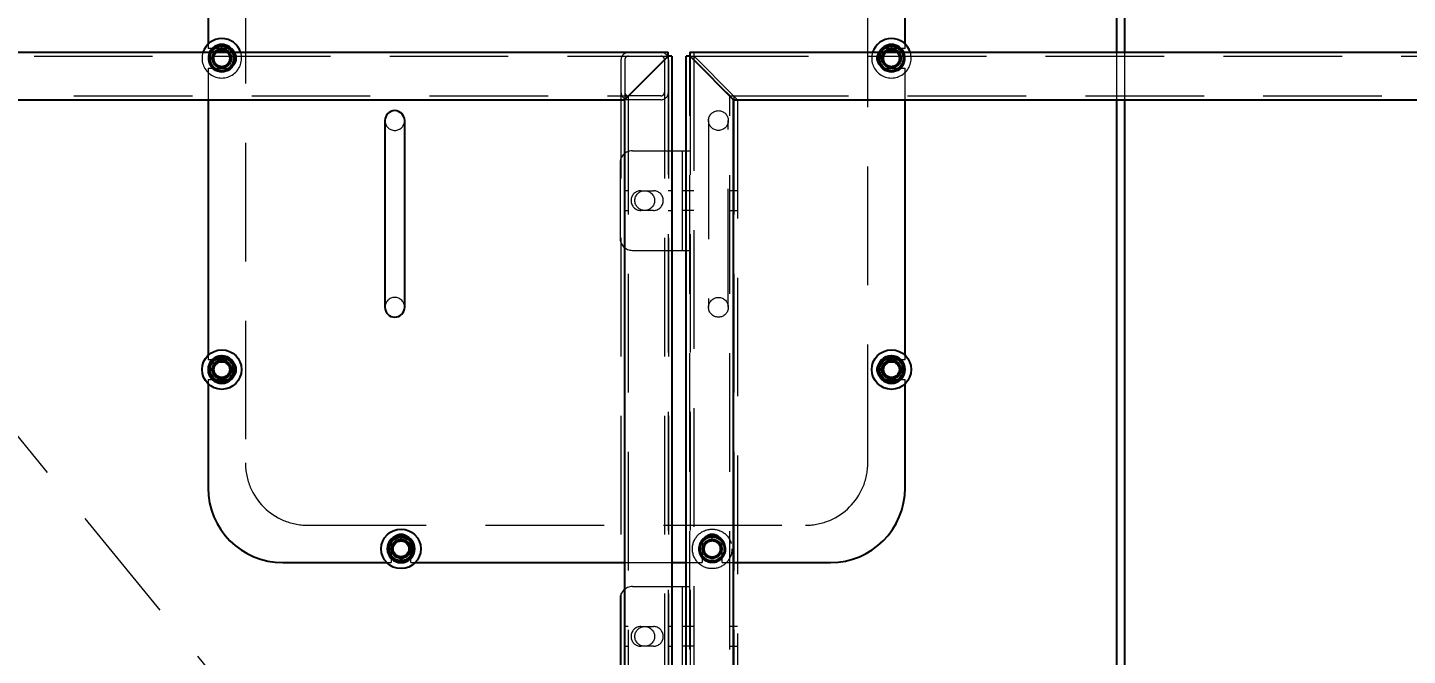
# Model space of a CAD drawing. Header units: millimetres. Extents: x 1293 to 41893, y 1011 to 26911.
# Drawn here: x 10003 to 10742, y 6763 to 7099 of the extents above; entities that cross this region are included whole.
import ezdxf

# ---------------------------------------------------------------- set-up
doc = ezdxf.new("R2010")
doc.units = ezdxf.units.MM
doc.header["$LTSCALE"] = 50
doc.linetypes.add('HIDDEN', pattern=[1.905, 1.27, -0.635])
doc.layers.add('CAPA_1', color=7, linetype='Continuous')
doc.styles.add('SLDTEXTSTYLE0', font='TXT', dxfattribs={"width": 0.75})
doc.dimstyles.new('SLDDIMSTYLE0', dxfattribs={"dimtxt": 100, "dimasz": 100, "dimexe": 0, "dimexo": 0.0625, "dimgap": 25, "dimtad": 2, "dimdec": 0, "dimlfac": 1.5, "dimrnd": 1e-09, "dimzin": 12, "dimdsep": 46, "dimtxsty": 'SLDTEXTSTYLE0', "dimsah": 1, "dimcen": 0.09, "dimadec": 0, "dimazin": 3, "dimtfac": 1, "dimtdec": 0, "dimtofl": 0, "dimtmove": 0, "dimatfit": 3, "dimfxl": 1, "dimfrac": 2, "dimtolj": 1, "dimtzin": 12, "dimarcsym": 0})

# ---------------------------------------------------------------- blocks, each defined once
blk = doc.blocks.new('_D_15')
at = {"layer": 'CAPA_1', "transparency": 16777216}
for p, q in [((6530.12, 8742.38), (6530.12, 9415.65)), ((16745.16, 6492), (16745.16, 9415.65)), ((6530.12, 9365.65), (16745.16, 9365.65))]:
    blk.add_line(p, q, dxfattribs=at)
for points in [[(6530.12, 9365.65), (6630.12, 9350.26), (6630.12, 9381.03)], [(16745.16, 9365.65), (16645.16, 9381.03), (16645.16, 9350.26)]]:
    blk.add_solid(points, dxfattribs=at)
at = {"layer": 'CAPA_1', "transparency": 16777216, "insert": (11452.92, 9494.55), "char_height": 100, "attachment_point": 1, "style": 'SLDTEXTSTYLE0'}
blk.add_mtext('15323', dxfattribs=at)

msp = doc.modelspace()

# ---------------------------------------------------------------- linework, layer by layer
at = {"color": 7, "linetype": 'Continuous', "lineweight": 25}
for p, q in [((10586.1601562, 7085.5262403), (10586.1601562, 7455.9534702)), ((10590.3934895, 7455.9534702), (10590.3934895, 7085.5262403)), ((10099.4934895, 7145.6802403), (10099.4934895, 7089.9777107)), ((10472.8268228, 7089.9777107), (10472.8268228, 7145.6802403)), ((10106.7688228, 7089.7126786), (10106.769349, 7089.6458616)), ((10106.8268228, 7089.6790403), (10106.8268228, 7089.7129069)), ((7625.0421497, 7085.5262403), (10345.849483, 7085.5262403)), ((10100.4768228, 7086.0132963), (10100.4768228, 7085.5262403)), ((10113.1768228, 7085.5262403), (10113.1768228, 7086.0132963)), ((10326.545483, 7064.1902403), (10345.849483, 7083.4942403)), ((10345.849483, 7083.4942403), (10345.849483, 7085.5262403)), ((10347.881483, 7083.4942403), (10345.849483, 7083.4942403)), ((10347.881483, 7083.4942403), (10347.881483, 6289.4929069)), ((10355.5601497, 6289.4929069), (10355.5601497, 7083.4942403)), ((10357.5921497, 7083.4942403), (10355.5601497, 7083.4942403)), ((10357.5921497, 7085.5262403), (10357.5921497, 7083.4942403)), ((10357.5921497, 7085.5262403), (13080.519483, 7085.5262403)), ((10359.6241497, 7081.4622403), (10357.5921497, 7083.4942403)), ((10359.6241497, 7081.4622403), (10380.9601497, 7060.1262403)), ((10459.1434895, 7086.0132963), (10459.1434895, 7085.5262403)), ((10471.8434895, 7085.5262403), (10471.8434895, 7086.0132963)), ((7648.4101497, 7060.1262403), (10322.481483, 7060.1262403)), ((10099.4934895, 7060.1262403), (10099.4934895, 6923.3110441)), ((10322.481483, 7060.1262403), (10326.545483, 7064.1902403)), ((10322.481483, 7060.1262403), (10322.481483, 6289.4929069)), ((10376.8961497, 7064.1902403), (10380.9601497, 7060.1262403)), ((10380.9601497, 6289.4929069), (10380.9601497, 7060.1262403)), ((10380.9601497, 7060.1262403), (13055.031483, 7060.1262403)), ((10472.8268228, 6923.3110441), (10472.8268228, 7060.1262403)), ((10586.1601562, 6718.8595736), (10586.1601562, 7060.1262403)), ((10590.3934895, 7060.1262403), (10590.3934895, 6718.8595736)), ((10194.2018228, 7049.0135736), (10194.2018228, 6949.0135736)), ((10204.7851562, 6949.0135736), (10204.7851562, 7049.0135736)), ((10099.4934895, 6908.0494365), (10099.4934895, 6852.3469069)), ((10472.8268228, 6852.3469069), (10472.8268228, 6908.0494365)), ((10139.4934895, 6812.3469069), (10195.196019, 6812.3469069)), ((10210.4576266, 6812.3469069), (10322.481483, 6812.3469069)), ((10347.881483, 6812.3469069), (10355.5601497, 6812.3469069)), ((10380.9601497, 6812.3469069), (10432.8268228, 6812.3469069))]:
    msp.add_line(p, q, dxfattribs=at)
at = {"color": 1, "linetype": 'HIDDEN', "lineweight": 18}
for p, q in [((9550.8058921, 7425.6802403), (10231.7008621, 6593.7891473)), ((10119.4934895, 7132.3469069), (10119.4934895, 6865.6802403)), ((10452.8268228, 6865.6802403), (10452.8268228, 7132.3469069)), ((10099.4934895, 7089.9777107), (10099.4934895, 7087.6385736)), ((10109.4934895, 7087.6385736), (10099.4934895, 7087.6385736)), ((10106.7729895, 7089.1835283), (10105.5348649, 7089.0605598)), ((10106.7890562, 7087.1431249), (10106.769349, 7089.6458616)), ((10106.8268228, 7086.6141069), (10106.8268228, 7089.6790403)), ((10108.0911873, 7089.065811), (10106.8268228, 7089.1837403)), ((10472.8268228, 7087.6385736), (10462.8268228, 7087.6385736)), ((10465.4396562, 7089.1835283), (10464.2015316, 7089.0605598)), ((10465.4354895, 7089.7126786), (10465.4598895, 7086.6139747)), ((10465.4934895, 7086.6141069), (10465.4934895, 7089.7129069)), ((10466.757854, 7089.065811), (10465.4934895, 7089.1837403)), ((10472.8268228, 7087.6385736), (10472.8268228, 7089.9777107)), ((7625.0421497, 7083.4942403), (10345.849483, 7083.4942403)), ((10106.7890562, 7087.1431249), (10106.7932228, 7086.6139747)), ((10320.643483, 7081.4622403), (10320.643483, 6289.4929069)), ((10322.675483, 7081.4622403), (10322.675483, 6289.4929069)), ((10344.011483, 7081.4622403), (10344.011483, 6289.4929069)), ((10345.849483, 7083.4942403), (10345.849483, 6289.4929069)), ((10346.043483, 7081.4622403), (10346.043483, 6289.4929069)), ((10357.5921497, 6289.4929069), (10357.5921497, 7083.4942403)), ((10357.5921497, 7083.4942403), (13078.399483, 7083.4942403)), ((10357.6801497, 7083.4942403), (10357.6801497, 6289.4929069)), ((10359.7121497, 7085.5262403), (10359.7121497, 6289.4929069)), ((10361.7441497, 7081.4622403), (10359.7121497, 7083.4942403)), ((10361.7441497, 7081.4622403), (10379.0161497, 7064.1902403)), ((10586.1601562, 7060.1262403), (10586.1601562, 7085.5262403)), ((10590.3934895, 7085.5262403), (10590.3934895, 7060.1262403)), ((10099.4934895, 7077.0552403), (10109.4934895, 7077.0552403)), ((10099.4934895, 7077.0552403), (10099.4934895, 7060.1262403)), ((10462.8268228, 7077.0552403), (10472.8268228, 7077.0552403)), ((10472.8268228, 7060.1262403), (10472.8268228, 7077.0552403)), ((7646.3781497, 7062.1582403), (10324.513483, 7062.1582403)), ((10324.513483, 7062.1582403), (10324.513483, 6289.4929069)), ((10341.979483, 7062.1582403), (10324.707483, 7062.1582403)), ((10341.979483, 7060.1262403), (10324.707483, 7060.1262403)), ((10378.9281497, 6289.4929069), (10378.9281497, 7062.1582403)), ((10378.9281497, 7062.1582403), (13059.183483, 7062.1582403)), ((10379.0161497, 7064.1902403), (10383.0801497, 7060.1262403)), ((10381.0481497, 7062.1582403), (10381.0481497, 6289.4929069)), ((10383.0801497, 7060.1262403), (10383.0801497, 6289.4929069)), ((10367.5351562, 7049.0135736), (10367.5351562, 6949.0135736)), ((10378.1184895, 6949.0135736), (10378.1184895, 7049.0135736)), ((10326.7801497, 7032.8262403), (10357.6801497, 7032.8262403)), ((10353.4468163, 7032.8262403), (10353.4468163, 6979.4929069)), ((10320.113483, 7026.1595736), (10320.113483, 6986.1595736)), ((10324.513483, 7011.4512403), (10322.481483, 7011.4512403)), ((10331.3301497, 7011.4512403), (10337.9968163, 7011.4512403)), ((10347.881483, 7011.4512403), (10345.849483, 7011.4512403)), ((10359.7121497, 7011.4512403), (10353.4468163, 7011.4512403)), ((10380.9601497, 7011.4512403), (10378.9281497, 7011.4512403)), ((10383.0801497, 7011.4512403), (10381.0481497, 7011.4512403)), ((10322.481483, 7000.8679069), (10324.513483, 7000.8679069)), ((10337.9968163, 7000.8679069), (10331.3301497, 7000.8679069)), ((10345.849483, 7000.8679069), (10347.881483, 7000.8679069)), ((10359.7121497, 7000.8679069), (10353.4468163, 7000.8679069)), ((10378.9281497, 7000.8679069), (10380.9601497, 7000.8679069)), ((10381.0481497, 7000.8679069), (10383.0801497, 7000.8679069)), ((10326.7801497, 6979.4929069), (10357.6801497, 6979.4929069)), ((10099.4934895, 6923.3110441), (10099.4934895, 6920.9719069)), ((10109.4934895, 6920.9719069), (10099.4934895, 6920.9719069)), ((10106.7729895, 6922.5168617), (10105.5348649, 6922.3938931)), ((10106.7890562, 6920.4764582), (10106.7688228, 6923.0460119)), ((10106.7890562, 6920.4764582), (10106.7932228, 6919.947308)), ((10106.8268228, 6919.9474403), (10106.8268228, 6923.0462403)), ((10108.0911873, 6922.3991444), (10106.8268228, 6922.5170736)), ((10472.8268228, 6920.9719069), (10462.8268228, 6920.9719069)), ((10465.4396562, 6922.5168617), (10464.2015316, 6922.3938931)), ((10465.4354895, 6923.0460119), (10465.4598895, 6919.947308)), ((10465.4934895, 6919.9474403), (10465.4934895, 6923.0462403)), ((10466.757854, 6922.3991444), (10465.4934895, 6922.5170736)), ((10472.8268228, 6920.9719069), (10472.8268228, 6923.3110441)), ((10099.4934895, 6910.3885736), (10099.4934895, 6908.0494365)), ((10099.4934895, 6910.3885736), (10109.4934895, 6910.3885736)), ((10462.8268228, 6910.3885736), (10472.8268228, 6910.3885736)), ((10472.8268228, 6908.0494365), (10472.8268228, 6910.3885736)), ((10152.8268228, 6832.3469069), (10419.4934895, 6832.3469069)), ((10197.5351562, 6822.3469069), (10197.5351562, 6812.3469069)), ((10202.7729895, 6826.5168617), (10201.5348649, 6826.3938931)), ((10202.7890562, 6824.4764582), (10202.7688228, 6827.0460119)), ((10202.7890562, 6824.4764582), (10202.7932228, 6823.947308)), ((10202.8268228, 6823.9474403), (10202.8268228, 6827.0462403)), ((10204.0911873, 6826.3991444), (10202.8268228, 6826.5170736)), ((10208.1184895, 6812.3469069), (10208.1184895, 6822.3469069)), ((10364.2018228, 6822.3469069), (10364.2018228, 6812.3469069)), ((10369.4557228, 6824.4764582), (10369.4354895, 6827.0460119)), ((10369.4557228, 6824.4764582), (10369.4598895, 6823.947308)), ((10369.4934895, 6823.9474403), (10369.4934895, 6827.0462403)), ((10374.7851562, 6812.3469069), (10374.7851562, 6822.3469069)), ((10195.196019, 6812.3469069), (10197.5351562, 6812.3469069)), ((10208.1184895, 6812.3469069), (10210.4576266, 6812.3469069)), ((10322.481483, 6812.3469069), (10347.881483, 6812.3469069)), ((10355.5601497, 6812.3469069), (10364.2018228, 6812.3469069)), ((10374.7851562, 6812.3469069), (10380.9601497, 6812.3469069)), ((10326.7801497, 6799.4929069), (10357.6801497, 6799.4929069)), ((10353.4468163, 6799.4929069), (10353.4468163, 6746.1595736)), ((10320.113483, 6792.8262403), (10320.113483, 6752.8262403)), ((10324.513483, 6778.1179069), (10322.481483, 6778.1179069)), ((10331.3301497, 6778.1179069), (10337.9968163, 6778.1179069)), ((10347.881483, 6778.1179069), (10345.849483, 6778.1179069)), ((10359.7121497, 6778.1179069), (10353.4468163, 6778.1179069)), ((10380.9601497, 6778.1179069), (10378.9281497, 6778.1179069)), ((10383.0801497, 6778.1179069), (10381.0481497, 6778.1179069)), ((10322.481483, 6767.5345736), (10324.513483, 6767.5345736)), ((10337.9968163, 6767.5345736), (10331.3301497, 6767.5345736)), ((10345.849483, 6767.5345736), (10347.881483, 6767.5345736)), ((10359.7121497, 6767.5345736), (10353.4468163, 6767.5345736)), ((10378.9281497, 6767.5345736), (10380.9601497, 6767.5345736)), ((10381.0481497, 6767.5345736), (10383.0801497, 6767.5345736))]:
    msp.add_line(p, q, dxfattribs=at)
at = {"color": 1, "linetype": 'HIDDEN', "lineweight": 18, "flags": 128}
for points in [[(10100.4140631, 6913.3098388), (10100.9239776, 6912.2307898), (10101.4958209, 6911.3997369)], [(10112.0935076, 6911.3208457), (10112.7566461, 6912.2773759), (10113.251953, 6913.3435778)], [(10459.0807298, 6913.3098388), (10459.5906443, 6912.2307898), (10460.1624876, 6911.3997369)], [(10470.7601743, 6911.3208457), (10471.4233127, 6912.2773759), (10471.9186197, 6913.3435778)], [(10196.4140631, 6817.3098388), (10196.9239776, 6816.2307898), (10197.4958209, 6815.3997369)], [(10208.0935076, 6815.3208457), (10208.7566461, 6816.2773759), (10209.251953, 6817.3435778)]]:
    msp.add_lwpolyline(points, dxfattribs=at)
at = {"color": 1, "linetype": 'HIDDEN', "lineweight": 18}
for centre, radius in [((10106.8268228, 7082.3469069), 5.2916667), ((10465.4934895, 7082.3469069), 5.2916667), ((10106.8268228, 7082.3469069), 4.318), ((10465.4934895, 7082.3469069), 4.318), ((10372.8268228, 7049.0135736), 5.2916667), ((10333.343483, 7006.1595736), 5.2916667), ((10372.8268228, 6949.0135736), 5.2916667), ((10106.8268228, 6915.6802403), 5.2916667), ((10106.8268228, 6915.6802403), 4.318), ((10465.4934895, 6915.6802403), 5.2916667), ((10465.4934895, 6915.6802403), 4.318), ((10369.4934895, 6819.6802403), 10.5833333), ((10202.8268228, 6819.6802403), 5.2916667), ((10202.8268228, 6819.6802403), 4.318), ((10369.4934895, 6819.6802403), 6.3026787), ((10369.4934895, 6819.6802403), 5.2916667), ((10369.4934895, 6819.6802403), 4.318), ((10369.4934895, 6819.6802403), 4.2333333), ((10333.343483, 6772.8262403), 5.2916667)]:
    msp.add_circle(centre, radius, dxfattribs=at)
at = {"color": 7, "linetype": 'Continuous', "lineweight": 25}
for centre, radius in [((10106.8268228, 6915.6802403), 10.5833333), ((10465.4934895, 6915.6802403), 10.5833333), ((10106.8268228, 6915.6802403), 6.3026787), ((10106.8268228, 6915.6802403), 4.2333333), ((10465.4934895, 6915.6802403), 6.3026787), ((10465.4934895, 6915.6802403), 4.2333333), ((10202.8268228, 6819.6802403), 10.5833333), ((10202.8268228, 6819.6802403), 6.3026787), ((10202.8268228, 6819.6802403), 4.2333333)]:
    msp.add_circle(centre, radius, dxfattribs=at)
for centre, radius, start, end in [((10106.8268228, 7082.3469069), 10.5833333, 17.4821972214, 162.5178027786), ((10106.8268228, 7082.3469069), 7.366, 90.4511525322, 154.4294105564), ((10106.8268228, 7082.3469069), 6.3026787, 30.2942918103, 149.7057081897), ((10106.8268228, 7082.3469069), 6.8368333, 100.8926938216, 139.5322730043), ((10106.8268228, 7082.3469069), 7.366, 25.5705894436, 90), ((10106.8268228, 7082.3469069), 6.8368333, 40.6642329154, 79.3427019186), ((10465.4934895, 7082.3469069), 10.5833333, 17.4821972211, 162.5178027789), ((10465.4934895, 7082.3469069), 7.366, 90.4511525322, 154.4294105569), ((10465.4934895, 7082.3469069), 6.3026787, 30.2942918101, 149.7057081899), ((10465.4934895, 7082.3469069), 6.8368333, 100.8926938216, 139.5322730043), ((10465.4934895, 7082.3469069), 7.366, 25.5705894431, 90), ((10465.4934895, 7082.3469069), 6.8368333, 40.6642329154, 79.3427019186), ((10106.8268228, 7082.3469069), 4.2333333, 48.6791251531, 131.3208748469), ((10465.4934895, 7082.3469069), 4.2333333, 48.6791251518, 131.3208748482), ((10199.4934895, 7049.0135736), 5.2916667, 0, 180), ((10199.4934895, 6949.0135736), 5.2916667, 180, 0), ((10106.8268228, 6915.6802403), 7.366, 90.4511525322, 90), ((10106.8268228, 6915.6802403), 6.8368333, 160.4967574956, 200.2862422491), ((10106.8268228, 6915.6802403), 6.8368333, 100.8926938216, 139.5322730043), ((10106.8268228, 6915.6802403), 6.8368333, 40.6642329154, 79.3427019186), ((10106.8268228, 6915.6802403), 6.8368333, 340.0149127262, 19.2507685163), ((10465.4934895, 6915.6802403), 7.366, 90.4511525322, 90), ((10465.4934895, 6915.6802403), 6.8368333, 160.4967574957, 200.2862422491), ((10465.4934895, 6915.6802403), 6.8368333, 100.8926938216, 139.5322730043), ((10465.4934895, 6915.6802403), 6.8368333, 40.6642329154, 79.3427019186), ((10465.4934895, 6915.6802403), 6.8368333, 340.0149127262, 19.2507685163), ((10106.8268228, 6915.6802403), 6.8368333, 218.7625617814, 261.2503898508), ((10106.8268228, 6915.6802403), 6.8368333, 279.1155089171, 320.3844123145), ((10465.4934895, 6915.6802403), 6.8368333, 218.7625617814, 261.2503898508), ((10465.4934895, 6915.6802403), 6.8368333, 279.1155089171, 320.3844123145), ((10139.4934895, 6852.3469069), 40, 180, 270), ((10432.8268228, 6852.3469069), 40, 270, 0), ((10202.8268228, 6819.6802403), 7.366, 90.4511525322, 90), ((10202.8268228, 6819.6802403), 6.8368333, 160.4967574956, 200.2862422491), ((10202.8268228, 6819.6802403), 6.8368333, 100.8926938216, 139.5322730043), ((10202.8268228, 6819.6802403), 6.8368333, 40.6642329155, 79.3427019186), ((10202.8268228, 6819.6802403), 6.8368333, 340.0149127262, 19.2507685163), ((10202.8268228, 6819.6802403), 6.8368333, 218.7625617813, 261.2503898508), ((10202.8268228, 6819.6802403), 6.8368333, 279.1155089171, 320.3844123145)]:
    msp.add_arc(centre, radius, start, end, dxfattribs=at)
at = {"color": 1, "linetype": 'HIDDEN', "lineweight": 18}
for centre, radius, start, end in [((10109.4934895, 7082.3469069), 5.2916667, 270, 90), ((10462.8268228, 7082.3469069), 5.2916667, 90, 270), ((10106.8268228, 7082.3469069), 10.5833333, 162.5178027786, 17.4821852365), ((10106.8268228, 7082.3469069), 7.366, 154.4294105564, 25.5705894436), ((10106.8268228, 7082.3469069), 6.8368333, 139.5322730043, 40.6642329154), ((10106.8268228, 7082.3469069), 6.3026787, 149.7057081897, 30.2942663808), ((10106.8268228, 7082.3469069), 4.7963667, 90.4511525322, 90), ((10106.8268228, 7082.3469069), 4.2672, 90.4511525321, 90), ((10106.8268228, 7082.3469069), 4.2333333, 131.3208748469, 48.6791069278), ((10324.707483, 7081.4622403), 4.064, 90, 180.0000198478), ((10324.707483, 7081.4622403), 2.032, 90, 180), ((10341.979483, 7081.4622403), 2.032, 0, 90), ((10341.979483, 7081.4622403), 4.064, 0, 89.999981276), ((10465.4934895, 7082.3469069), 10.5833333, 162.5178027789, 17.4821852365), ((10465.4934895, 7082.3469069), 7.366, 154.4294105569, 25.5705894431), ((10465.4934895, 7082.3469069), 6.8368333, 139.5322730043, 40.6642329154), ((10465.4934895, 7082.3469069), 6.3026787, 149.7057081899, 30.2942663808), ((10465.4934895, 7082.3469069), 4.7963667, 90.4511525322, 90), ((10465.4934895, 7082.3469069), 4.2672, 90.4511525322, 90), ((10465.4934895, 7082.3469069), 4.2333333, 131.3208748482, 48.6791069278), ((10324.707483, 7064.1902403), 4.064, 180, 270), ((10324.707483, 7064.1902403), 2.032, 180, 270), ((10341.979483, 7064.1902403), 4.064, 270, 0), ((10341.979483, 7064.1902403), 2.032, 270, 0), ((10199.4934895, 7049.0135736), 5.2916667, 180, 0), ((10326.7801497, 7026.1595736), 6.6666667, 90, 180), ((10331.3301497, 7006.1595736), 5.2916667, 90, 270), ((10337.9968163, 7006.1595736), 5.2916667, 270, 90), ((10326.7801497, 6986.1595736), 6.6666667, 180, 270), ((10199.4934895, 6949.0135736), 5.2916667, 0, 180), ((10106.8268228, 6915.6802403), 6.8368333, 139.5322730043, 160.4967574956), ((10106.8268228, 6915.6802403), 4.7963667, 90.4511525322, 90), ((10106.8268228, 6915.6802403), 4.2672, 90.4511525321, 90), ((10109.4934895, 6915.6802403), 5.2916667, 270, 90), ((10106.8268228, 6915.6802403), 6.8368333, 19.2507685163, 40.6642329154), ((10462.8268228, 6915.6802403), 5.2916667, 90, 270), ((10465.4934895, 6915.6802403), 6.8368333, 139.5322730043, 160.4967574957), ((10465.4934895, 6915.6802403), 4.7963667, 90.4511525322, 90), ((10465.4934895, 6915.6802403), 4.2672, 90.4511525322, 90), ((10465.4934895, 6915.6802403), 6.8368333, 19.2507685163, 40.6642329154), ((10106.8268228, 6915.6802403), 6.8368333, 261.2503898508, 279.1155089171), ((10465.4934895, 6915.6802403), 6.8368333, 261.2503898508, 279.1155089171), ((10152.8268228, 6865.6802403), 33.3333333, 180, 270), ((10419.4934895, 6865.6802403), 33.3333333, 270, 0), ((10202.8268228, 6819.6802403), 6.8368333, 139.5322730043, 160.4967574956), ((10202.8268228, 6822.3469069), 5.2916667, 0, 180), ((10202.8268228, 6819.6802403), 4.7963667, 90.4511525322, 90), ((10202.8268228, 6819.6802403), 4.2672, 90.4511525321, 90), ((10202.8268228, 6819.6802403), 6.8368333, 19.2507685163, 40.6642329155), ((10369.4934895, 6819.6802403), 7.366, 90.4511525322, 90), ((10369.4934895, 6819.6802403), 6.8368333, 90.4511525322, 90), ((10369.4934895, 6822.3469069), 5.2916667, 0, 180), ((10369.4934895, 6819.6802403), 4.7963667, 90.4511525322, 90), ((10369.4934895, 6819.6802403), 4.2672, 90.4511525321, 90), ((10202.8268228, 6819.6802403), 6.8368333, 261.2503898508, 279.1155089171), ((10326.7801497, 6792.8262403), 6.6666667, 90, 180), ((10331.3301497, 6772.8262403), 5.2916667, 90, 270), ((10337.9968163, 6772.8262403), 5.2916667, 270, 90)]:
    msp.add_arc(centre, radius, start, end, dxfattribs=at)
at = {"color": 7, "linetype": 'Continuous', "lineweight": 25}
for points, knots in [([(10106.8268228, 7089.6790403), (10106.2756815, 7089.360876), (10105.1614467, 7088.7176477), (10103.5105732, 7087.7646273), (10101.9324637, 7086.8536123), (10100.9649911, 7086.2951073), (10100.4768228, 7086.0132963)], [0, 0, 0, 0, 0.26460612106, 0.53495060651, 0.76534489377, 1, 1, 1, 1]), ([(10113.1768228, 7086.0132963), (10112.6256632, 7086.3314711), (10111.5113926, 7086.97472), (10109.8605005, 7087.9277512), (10108.2824077, 7088.8387565), (10107.3149725, 7089.39724), (10106.8268228, 7089.6790403)], [0, 0, 0, 0, 0.2646176718, 0.5349733347, 0.7653562273, 1, 1, 1, 1]), ([(10465.4934895, 7089.6790403), (10464.9423482, 7089.360876), (10463.8281133, 7088.7176477), (10462.1772398, 7087.7646273), (10460.5991304, 7086.8536123), (10459.6316578, 7086.2951073), (10459.1434895, 7086.0132963)], [0, 0, 0, 0, 0.2646061211, 0.5349506065, 0.7653448938, 1, 1, 1, 1]), ([(10471.8434895, 7086.0132963), (10471.2923299, 7086.3314711), (10470.1780592, 7086.97472), (10468.5271671, 7087.9277512), (10466.9490744, 7088.8387565), (10465.9816392, 7089.39724), (10465.4934895, 7089.6790403)], [0, 0, 0, 0, 0.2646176718, 0.5349733347, 0.76535622725, 1, 1, 1, 1]), ([(10106.8268228, 6923.0123736), (10106.2756815, 6922.6942094), (10105.1614467, 6922.0509811), (10103.5105732, 6921.0979606), (10101.9324637, 6920.1869456), (10100.9649911, 6919.6284406), (10100.4768228, 6919.3466296)], [0, 0, 0, 0, 0.2646061211, 0.5349506065, 0.7653448938, 1, 1, 1, 1]), ([(10100.4768228, 6919.3466296), (10100.4768228, 6919.0402805), (10100.4768228, 6918.1363069), (10100.4768228, 6916.579808), (10100.4768228, 6914.4028183), (10100.4768228, 6912.8990124), (10100.4768228, 6912.013851)], [0, 0, 0, 0, 0.1280647744, 0.377893031, 0.6338190398, 1, 1, 1, 1]), ([(10113.1768228, 6919.3466296), (10112.6256632, 6919.6648044), (10111.5113926, 6920.3080534), (10109.8605005, 6921.2610845), (10108.2824077, 6922.1720899), (10107.3149725, 6922.7305733), (10106.8268228, 6923.0123736)], [0, 0, 0, 0, 0.2646176718, 0.5349733347, 0.7653562273, 1, 1, 1, 1]), ([(10113.1768228, 6912.013851), (10113.1768228, 6912.8990146), (10113.1768228, 6914.387324), (10113.1768228, 6916.5635891), (10113.1768228, 6918.1209777), (10113.1768228, 6919.0402854), (10113.1768228, 6919.3466296)], [0, 0, 0, 0, 0.3661794341, 0.6156922034, 0.8719357593, 1, 1, 1, 1]), ([(10465.4934895, 6923.0123736), (10464.9423482, 6922.6942094), (10463.8281133, 6922.0509811), (10462.1772398, 6921.0979606), (10460.5991304, 6920.1869456), (10459.6316578, 6919.6284406), (10459.1434895, 6919.3466296)], [0, 0, 0, 0, 0.2646061211, 0.5349506065, 0.7653448938, 1, 1, 1, 1]), ([(10459.1434895, 6919.3466296), (10459.1434895, 6919.0402805), (10459.1434895, 6918.1363069), (10459.1434895, 6916.579808), (10459.1434895, 6914.4028183), (10459.1434895, 6912.8990124), (10459.1434895, 6912.013851)], [0, 0, 0, 0, 0.1280647744, 0.377893031, 0.6338190398, 1, 1, 1, 1]), ([(10471.8434895, 6919.3466296), (10471.2923299, 6919.6648044), (10470.1780592, 6920.3080534), (10468.5271671, 6921.2610845), (10466.9490744, 6922.1720899), (10465.9816392, 6922.7305733), (10465.4934895, 6923.0123736)], [0, 0, 0, 0, 0.2646176718, 0.5349733347, 0.7653562273, 1, 1, 1, 1]), ([(10471.8434895, 6912.013851), (10471.8434895, 6912.8990146), (10471.8434895, 6914.387324), (10471.8434895, 6916.5635891), (10471.8434895, 6918.1209777), (10471.8434895, 6919.0402854), (10471.8434895, 6919.3466296)], [0, 0, 0, 0, 0.3661794341, 0.6156922034, 0.8719357593, 1, 1, 1, 1]), ([(10100.4768228, 6912.013851), (10101.0279824, 6911.6956761), (10102.1422531, 6911.0524272), (10103.7931452, 6910.099396), (10105.3712379, 6909.1883907), (10106.3386731, 6908.6299072), (10106.8268228, 6908.3481069)], [0, 0, 0, 0, 0.2646176718, 0.5349733347, 0.7653562273, 1, 1, 1, 1]), ([(10106.8268228, 6908.3481069), (10107.3779641, 6908.6662712), (10108.492199, 6909.3094995), (10110.1430725, 6910.2625199), (10111.7211819, 6911.1735349), (10112.6886545, 6911.7320399), (10113.1768228, 6912.013851)], [0, 0, 0, 0, 0.2646061211, 0.5349506065, 0.7653448938, 1, 1, 1, 1]), ([(10459.1434895, 6912.013851), (10459.6946491, 6911.6956761), (10460.8089197, 6911.0524272), (10462.4598118, 6910.099396), (10464.0379046, 6909.1883907), (10465.0053398, 6908.6299072), (10465.4934895, 6908.3481069)], [0, 0, 0, 0, 0.2646176718, 0.5349733347, 0.7653562273, 1, 1, 1, 1]), ([(10465.4934895, 6908.3481069), (10466.0446308, 6908.6662712), (10467.1588656, 6909.3094995), (10468.8097391, 6910.2625199), (10470.3878486, 6911.1735349), (10471.3553212, 6911.7320399), (10471.8434895, 6912.013851)], [0, 0, 0, 0, 0.2646061211, 0.5349506065, 0.7653448938, 1, 1, 1, 1]), ([(10202.8268228, 6827.0123736), (10202.2756815, 6826.6942094), (10201.1614467, 6826.0509811), (10199.5105732, 6825.0979606), (10197.9324637, 6824.1869456), (10196.9649911, 6823.6284406), (10196.4768228, 6823.3466296)], [0, 0, 0, 0, 0.2646061211, 0.5349506065, 0.7653448938, 1, 1, 1, 1]), ([(10196.4768228, 6823.3466296), (10196.4768228, 6823.0402805), (10196.4768228, 6822.1363069), (10196.4768228, 6820.579808), (10196.4768228, 6818.4028183), (10196.4768228, 6816.8990124), (10196.4768228, 6816.013851)], [0, 0, 0, 0, 0.1280647744, 0.377893031, 0.6338190398, 1, 1, 1, 1]), ([(10209.1768228, 6823.3466296), (10208.6256632, 6823.6648044), (10207.5113926, 6824.3080534), (10205.8605005, 6825.2610845), (10204.2824077, 6826.1720899), (10203.3149725, 6826.7305733), (10202.8268228, 6827.0123736)], [0, 0, 0, 0, 0.2646176718, 0.5349733347, 0.7653562273, 1, 1, 1, 1]), ([(10209.1768228, 6816.013851), (10209.1768228, 6816.8990146), (10209.1768228, 6818.387324), (10209.1768228, 6820.5635891), (10209.1768228, 6822.1209777), (10209.1768228, 6823.0402854), (10209.1768228, 6823.3466296)], [0, 0, 0, 0, 0.3661794341, 0.6156922034, 0.8719357593, 1, 1, 1, 1]), ([(10196.4768228, 6816.013851), (10197.0279824, 6815.6956761), (10198.1422531, 6815.0524272), (10199.7931452, 6814.099396), (10201.3712379, 6813.1883907), (10202.3386731, 6812.6299072), (10202.8268228, 6812.3481069)], [0, 0, 0, 0, 0.2646176718, 0.5349733347, 0.7653562273, 1, 1, 1, 1]), ([(10202.8268228, 6812.3481069), (10203.3779641, 6812.6662712), (10204.492199, 6813.3094995), (10206.1430725, 6814.2625199), (10207.7211819, 6815.1735349), (10208.6886545, 6815.7320399), (10209.1768228, 6816.013851)], [0, 0, 0, 0, 0.2646061211, 0.5349506065, 0.7653448938, 1, 1, 1, 1])]:
    msp.add_open_spline(points, degree=3, knots=knots, dxfattribs=at)
at = {"color": 1, "linetype": 'HIDDEN', "lineweight": 18}
for points, knots in [([(10100.4768228, 7085.5262403), (10100.4768228, 7085.3815776), (10100.4768228, 7084.6385482), (10100.4768228, 7083.2457814), (10100.4768228, 7081.0697501), (10100.4768228, 7079.5657773), (10100.4768228, 7078.6805176)], [0, 0, 0, 0, 0.06478268887, 0.33274262848, 0.6072428743, 1, 1, 1, 1]), ([(10113.1768228, 7078.6805176), (10113.1768228, 7079.5657791), (10113.1768228, 7081.0542532), (10113.1768228, 7083.2295755), (10113.1768228, 7084.6231835), (10113.1768228, 7085.3815781), (10113.1768228, 7085.5262403)], [0, 0, 0, 0, 0.3927553701, 0.6603768444, 0.9352176007, 1, 1, 1, 1]), ([(10459.1434895, 7085.5262403), (10459.1434895, 7085.3815776), (10459.1434895, 7084.6385482), (10459.1434895, 7083.2457814), (10459.1434895, 7081.0697501), (10459.1434895, 7079.5657773), (10459.1434895, 7078.6805176)], [0, 0, 0, 0, 0.0647826889, 0.3327426285, 0.6072428743, 1, 1, 1, 1]), ([(10471.8434895, 7078.6805176), (10471.8434895, 7079.5657791), (10471.8434895, 7081.0542532), (10471.8434895, 7083.2295755), (10471.8434895, 7084.6231835), (10471.8434895, 7085.3815781), (10471.8434895, 7085.5262403)], [0, 0, 0, 0, 0.3927553701, 0.6603768444, 0.9352176007, 1, 1, 1, 1]), ([(10100.4768228, 7078.6805176), (10101.0279824, 7078.3623428), (10102.1422531, 7077.7190939), (10103.7931452, 7076.7660627), (10105.3712379, 7075.8550573), (10106.3386731, 7075.2965739), (10106.8268228, 7075.0147736)], [0, 0, 0, 0, 0.2646176718, 0.5349733347, 0.7653562273, 1, 1, 1, 1]), ([(10106.8268228, 7075.0147736), (10107.3779641, 7075.3329378), (10108.492199, 7075.9761661), (10110.1430725, 7076.9291866), (10111.7211819, 7077.8402016), (10112.6886545, 7078.3987066), (10113.1768228, 7078.6805176)], [0, 0, 0, 0, 0.2646061211, 0.5349506065, 0.7653448938, 1, 1, 1, 1]), ([(10459.1434895, 7078.6805176), (10459.6946491, 7078.3623428), (10460.8089197, 7077.7190939), (10462.4598118, 7076.7660627), (10464.0379046, 7075.8550573), (10465.0053398, 7075.2965739), (10465.4934895, 7075.0147736)], [0, 0, 0, 0, 0.2646176718, 0.5349733347, 0.7653562273, 1, 1, 1, 1]), ([(10465.4934895, 7075.0147736), (10466.0446308, 7075.3329378), (10467.1588656, 7075.9761661), (10468.8097391, 7076.9291866), (10470.3878486, 7077.8402016), (10471.3553212, 7078.3987066), (10471.8434895, 7078.6805176)], [0, 0, 0, 0, 0.2646061211, 0.5349506065, 0.7653448938, 1, 1, 1, 1]), ([(10369.4934895, 6827.0123736), (10368.9423482, 6826.6942094), (10367.8281133, 6826.0509811), (10366.1772398, 6825.0979606), (10364.5991304, 6824.1869456), (10363.6316578, 6823.6284406), (10363.1434895, 6823.3466296)], [0, 0, 0, 0, 0.2646061211, 0.5349506065, 0.7653448938, 1, 1, 1, 1]), ([(10363.1434895, 6823.3466296), (10363.1434895, 6823.0402805), (10363.1434895, 6822.1363069), (10363.1434895, 6820.579808), (10363.1434895, 6818.4028183), (10363.1434895, 6816.8990124), (10363.1434895, 6816.013851)], [0, 0, 0, 0, 0.1280647744, 0.377893031, 0.6338190398, 1, 1, 1, 1]), ([(10375.8434895, 6823.3466296), (10375.2923299, 6823.6648044), (10374.1780592, 6824.3080534), (10372.5271671, 6825.2610845), (10370.9490744, 6826.1720899), (10369.9816392, 6826.7305733), (10369.4934895, 6827.0123736)], [0, 0, 0, 0, 0.2646176718, 0.5349733347, 0.7653562273, 1, 1, 1, 1]), ([(10375.8434895, 6816.013851), (10375.8434895, 6816.8990146), (10375.8434895, 6818.387324), (10375.8434895, 6820.5635891), (10375.8434895, 6822.1209777), (10375.8434895, 6823.0402854), (10375.8434895, 6823.3466296)], [0, 0, 0, 0, 0.3661794341, 0.6156922034, 0.8719357593, 1, 1, 1, 1]), ([(10363.1434895, 6816.013851), (10363.6946491, 6815.6956761), (10364.8089197, 6815.0524272), (10366.4598118, 6814.099396), (10368.0379046, 6813.1883907), (10369.0053398, 6812.6299072), (10369.4934895, 6812.3481069)], [0, 0, 0, 0, 0.2646176718, 0.5349733347, 0.7653562273, 1, 1, 1, 1]), ([(10369.4934895, 6812.3481069), (10370.0446308, 6812.6662712), (10371.1588656, 6813.3094995), (10372.8097391, 6814.2625199), (10374.3878486, 6815.1735349), (10375.3553212, 6815.7320399), (10375.8434895, 6816.013851)], [0, 0, 0, 0, 0.2646061211, 0.5349506065, 0.7653448938, 1, 1, 1, 1])]:
    msp.add_open_spline(points, degree=3, knots=knots, dxfattribs=at)

# ---------------------------------------------------------------- dimensions: what is measured, and where the dimension line sits
at = {"layer": 'CAPA_1'}
dim = msp.add_linear_dim(base=(16745.1618891, 9365.6463094), p1=(6530.1246702, 8678.8772747), p2=(16745.1618891, 6428.5014528), dimstyle='SLDDIMSTYLE0', dxfattribs=at)
dim.commit()
dim.dimension.update_dxf_attribs({"geometry": '_D_15', "text_midpoint": (11637.6432797, 9365.6463094), "dimtype": 160})

doc.saveas('drawing.dxf')
